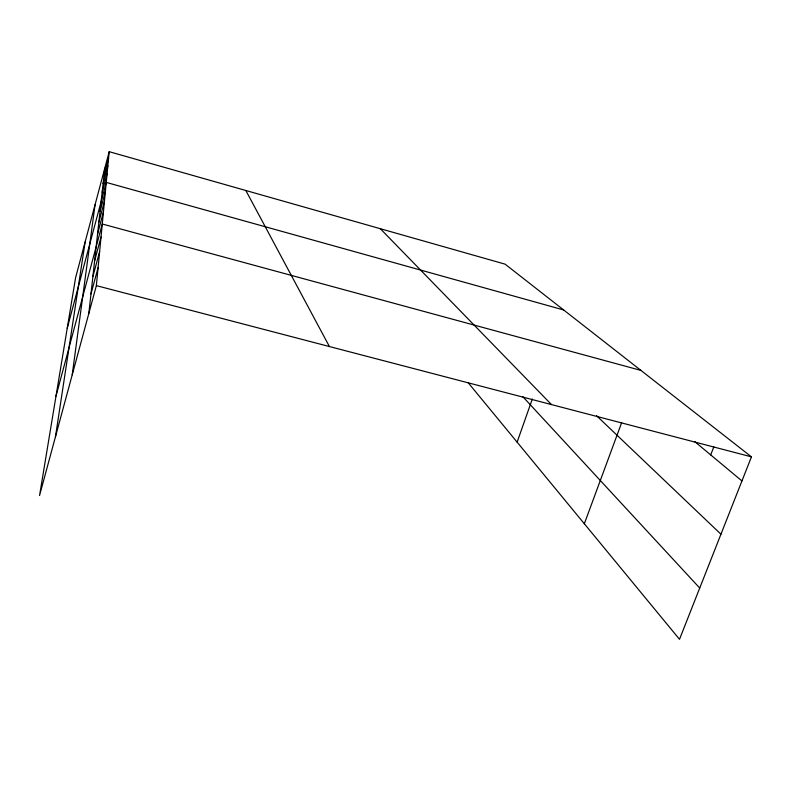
<?xml version="1.0" encoding="UTF-8"?>
<svg xmlns="http://www.w3.org/2000/svg" width="791" height="791" viewBox="0 0 791 791"><rect width="100%" height="100%" fill="white"/><g stroke="black" fill="none" stroke-linecap="round" stroke-linejoin="round"><path stroke-width="1.19" d="M109.207 151.684L75.59 277.71L39.55 495.542L96.364 285.63L109.207 151.684L505.083 264.145L751.45 456.852L679.509 639.316L468.124 382.656M88.829 313.444L104.808 168.167M72.218 374.825L95.049 204.77M55.469 436.731L85.121 242.006M103.997 175.582L108.555 158.507M103.117 183.571L107.853 165.863M102.168 192.203L107.082 173.802M67.225 328.275L106.261 182.414L563.667 309.963M100.052 211.405L105.391 191.491M98.875 222.123L104.442 201.369M97.59 233.829L103.403 212.166M55.993 396.143L102.276 224.001L640.947 370.415M94.623 260.822L101.021 237.053M92.903 276.484L99.636 251.498M90.985 293.926L98.094 267.595M517.126 442.159L532.313 399.01M584.331 523.761L621.677 422.621M710.704 454.914L713.818 446.875M96.364 285.63L751.45 456.852M694.716 441.586L741.948 480.948M596.483 415.651L720.947 534.212M380.303 228.688L551.495 404.587M522.891 396.746L699.719 588.049M245.833 190.493L329.412 346.537"/></g></svg>
